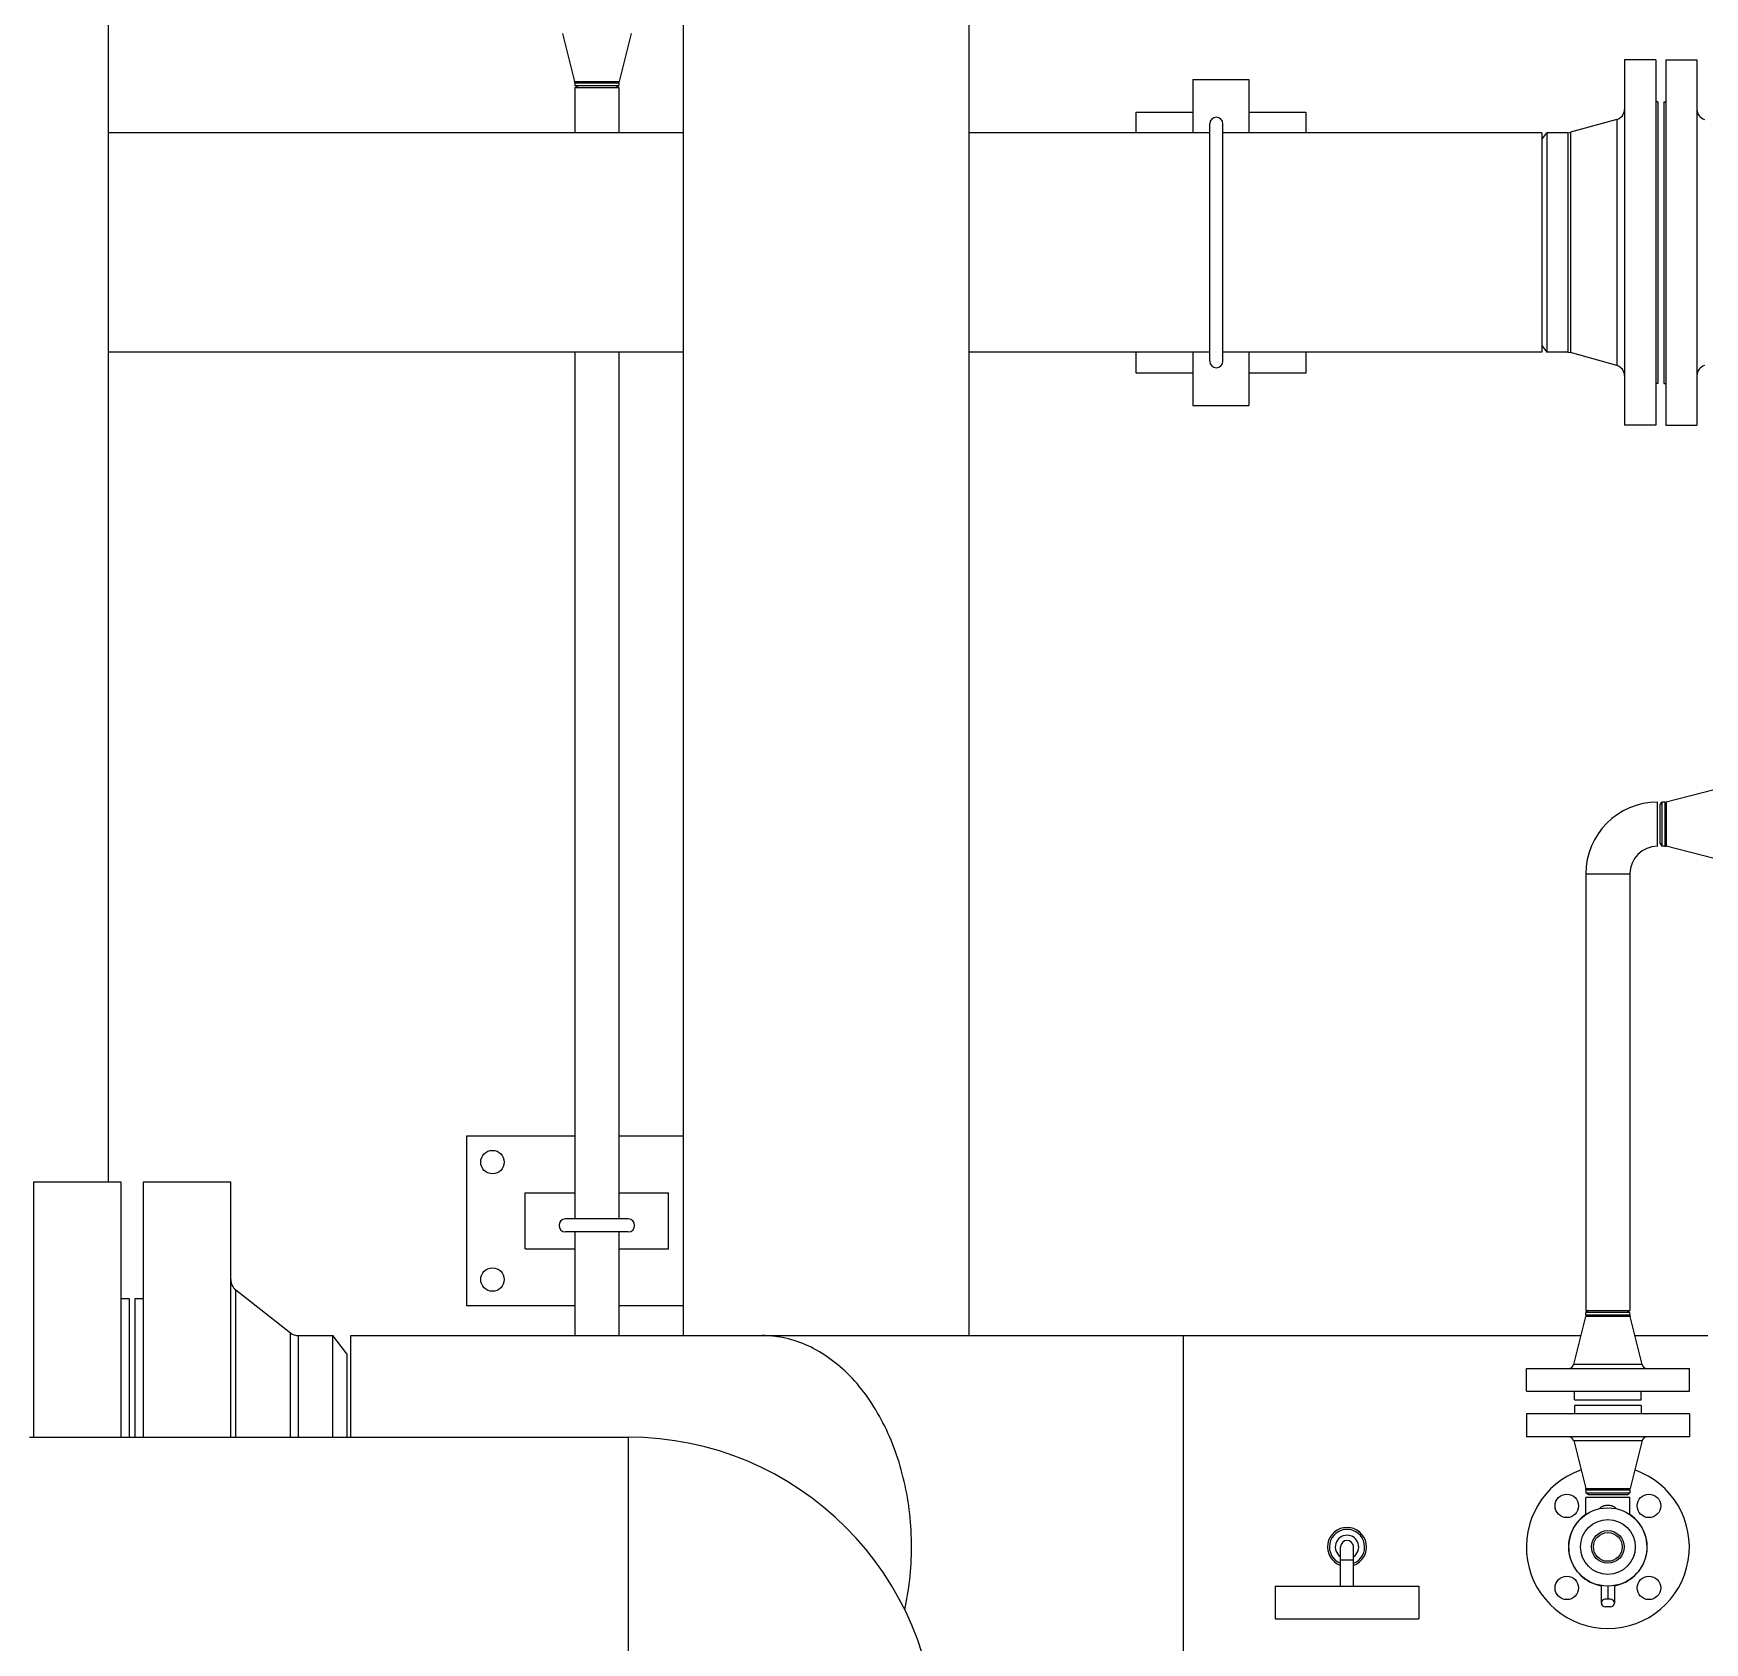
# Model space of a CAD drawing. Header units: millimetres. Extents: x 18255 to 228708, y -2217 to 146640.
# Drawn here: x 77490 to 78771, y 90635 to 91869 of the extents above; entities that cross this region are included whole.
import ezdxf

# ---------------------------------------------------------------- set-up
doc = ezdxf.new("R2010")
doc.units = ezdxf.units.MM
doc.layers.add('设备', color=8, linetype='Continuous')

msp = doc.modelspace()

# ---------------------------------------------------------------- linework, layer by layer
at = {"layer": '设备'}
for p, q in [((77547, 90988.3), (77547, 92045.8)), ((77987.9, 90870.3), (77987.9, 92045.8)), ((78207, 90870.3), (78207, 92045.8)), ((77895.3, 91868.5), (77904.5, 91831.7)), ((77947.7, 91868.5), (77938.5, 91831.7)), ((78709.5, 91848.2), (78709.5, 91568.2)), ((78733.4, 91848.2), (78709.5, 91848.2)), ((78733.4, 91848.2), (78733.4, 91568.2)), ((78741.1, 91848.2), (78741.1, 91568.2)), ((78741.1, 91848.2), (78765, 91848.2)), ((78765, 91848.2), (78765, 91568.2)), ((77904.7, 91830.7), (77904.5, 91831.7)), ((77904.5, 91831.7), (77938.5, 91831.7)), ((77904.7, 91830.7), (77904.7, 91828.6)), ((77904.7, 91830.7), (77938.4, 91830.7)), ((77906.7, 91827), (77904.7, 91828.6)), ((77904.7, 91828.6), (77938.4, 91828.6)), ((77904.7, 91827), (77904.7, 91792.4)), ((77904.7, 91827), (77938.4, 91827)), ((77936.4, 91827), (77938.4, 91828.6)), ((77938.4, 91830.7), (77938.5, 91831.7)), ((77938.4, 91830.7), (77938.4, 91828.6)), ((77938.4, 91827), (77938.4, 91792.4)), ((78378.5, 91833.2), (78378.5, 91792.4)), ((78378.5, 91833.2), (78421.5, 91833.2)), ((78421.5, 91833.2), (78421.5, 91792.4)), ((78735, 91816.2), (78733.4, 91816.2)), ((78735, 91816.2), (78735, 91600.2)), ((78739.5, 91816.2), (78739.5, 91600.2)), ((78739.5, 91816.2), (78741.1, 91816.2)), ((78335, 91792.4), (78335, 91808.2)), ((78335, 91808.2), (78378.5, 91808.2)), ((78391.5, 91617.2), (78391.5, 91799.2)), ((78401.5, 91617.2), (78401.5, 91799.2)), ((78421.5, 91808.2), (78465, 91808.2)), ((78465, 91808.2), (78465, 91792.4)), ((78703.7, 91802.6), (78668.1, 91792.7)), ((78703.7, 91802.6), (78703.7, 91613.9)), ((77987.9, 91792.4), (77547, 91792.4)), ((78391.5, 91792.4), (78207, 91792.4)), ((78646, 91792.4), (78401.5, 91792.4)), ((78646, 91792.4), (78646, 91624.1)), ((78646, 91787.2), (78650, 91792.4)), ((78650, 91792.4), (78650, 91624.1)), ((78665.9, 91792.4), (78650, 91792.4)), ((78665.9, 91792.4), (78668.1, 91792.7)), ((78665.9, 91792.4), (78665.9, 91624.1)), ((78668.1, 91792.7), (78668.1, 91623.8)), ((77987.9, 91624.1), (77547, 91624.1)), ((77904.7, 91624.1), (77904.7, 90959.8)), ((77938.4, 91624.1), (77938.4, 90959.8)), ((78391.5, 91624.1), (78207, 91624.1)), ((78335, 91608.2), (78335, 91624.1)), ((78378.5, 91624.1), (78378.5, 91583.2)), ((78646, 91624.1), (78401.5, 91624.1)), ((78421.5, 91624.1), (78421.5, 91583.2)), ((78465, 91624.1), (78465, 91608.2)), ((78646, 91629.2), (78650, 91624.1)), ((78665.9, 91624.1), (78650, 91624.1)), ((78665.9, 91624.1), (78668.1, 91623.8)), ((78703.7, 91613.9), (78668.1, 91623.8)), ((78378.5, 91608.2), (78335, 91608.2)), ((78465, 91608.2), (78421.5, 91608.2)), ((78735, 91600.2), (78733.4, 91600.2)), ((78739.5, 91600.2), (78741.1, 91600.2)), ((78378.5, 91583.2), (78421.5, 91583.2)), ((78733.4, 91568.2), (78709.5, 91568.2)), ((78741.1, 91568.2), (78765, 91568.2)), ((78778.2, 91288.6), (78741.4, 91279.3)), ((78734.7, 91245.5), (78734.7, 91279.2)), ((78736.7, 91277.2), (78738.2, 91279.2)), ((78736.7, 91247.5), (78736.7, 91277.2)), ((78738.2, 91279.2), (78738.2, 91245.5)), ((78740.4, 91279.2), (78738.2, 91279.2)), ((78740.4, 91279.2), (78741.4, 91279.3)), ((78740.4, 91279.2), (78740.4, 91245.5)), ((78741.4, 91279.3), (78741.4, 91245.4)), ((78736.7, 91247.5), (78738.2, 91245.5)), ((78740.4, 91245.5), (78738.2, 91245.5)), ((78740.4, 91245.5), (78741.4, 91245.4)), ((78778.2, 91236.1), (78741.4, 91245.4)), ((78679.9, 91224.3), (78679.9, 90889.6)), ((78679.9, 91224.3), (78713.6, 91224.3)), ((78713.6, 91224.3), (78713.6, 90889.6)), ((77821.5, 91023.3), (77821.5, 90893.3)), ((77904.7, 91023.3), (77821.5, 91023.3)), ((77987.9, 91023.3), (77938.4, 91023.3)), ((77489.5, 90988.3), (77489.5, 90792.5)), ((77489.5, 90988.3), (77556.5, 90988.3)), ((77556.5, 90988.3), (77556.5, 90792.5)), ((77573.8, 90792.5), (77573.8, 90988.3)), ((77573.8, 90988.3), (77640.8, 90988.3)), ((77640.8, 90792.5), (77640.8, 90988.3)), ((77866.5, 90936.8), (77866.5, 90979.8)), ((77866.5, 90979.8), (77904.7, 90979.8)), ((77938.4, 90979.8), (77976.5, 90979.8)), ((77976.5, 90936.8), (77976.5, 90979.8)), ((77945.5, 90959.8), (77897.5, 90959.8)), ((77945.5, 90949.8), (77897.5, 90949.8)), ((77904.7, 90949.8), (77904.7, 90870.3)), ((77938.4, 90949.8), (77938.4, 90870.3)), ((77866.5, 90936.8), (77904.7, 90936.8)), ((77938.4, 90936.8), (77976.5, 90936.8)), ((77644.6, 90905.3), (77686.6, 90872.4)), ((77644.6, 90792.5), (77644.6, 90905.3)), ((77556.5, 90898.8), (77562.9, 90898.8)), ((77562.9, 90898.8), (77562.9, 90792.5)), ((77567.4, 90792.5), (77567.4, 90898.8)), ((77567.4, 90898.8), (77573.8, 90898.8)), ((77821.5, 90893.3), (77904.7, 90893.3)), ((77938.4, 90893.3), (77987.9, 90893.3)), ((78679.9, 90889.6), (78713.6, 90889.6)), ((78681.9, 90889.6), (78679.9, 90888.1)), ((78679.9, 90885.9), (78679.9, 90888.1)), ((78713.6, 90888.1), (78679.9, 90888.1)), ((78711.6, 90889.6), (78713.6, 90888.1)), ((78713.6, 90885.9), (78713.6, 90888.1)), ((78670.5, 90848.2), (78679.7, 90885)), ((78679.9, 90885.9), (78679.7, 90885)), ((78713.7, 90885), (78679.7, 90885)), ((78713.6, 90885.9), (78679.9, 90885.9)), ((78713.6, 90885.9), (78713.7, 90885)), ((78722.9, 90848.2), (78713.7, 90885)), ((77686.6, 90792.5), (77686.6, 90872.4)), ((77692.8, 90792.5), (77692.8, 90870.3)), ((77692.8, 90870.3), (77719.1, 90870.3)), ((77729.8, 90856.3), (77719.1, 90870.3)), ((77719.1, 90792.5), (77719.1, 90870.3)), ((77732.8, 90792.5), (77732.8, 90870.3)), ((77732.8, 90870.3), (78676, 90870.3)), ((78371.4, 90546.4), (78371.4, 90870.3)), ((78717.4, 90870.3), (78773.3, 90870.3)), ((77729.8, 90856.3), (77729.8, 90792.5)), ((78722.9, 90848.2), (78670.5, 90848.2)), ((78634.2, 90827.6), (78634.2, 90845.1)), ((78634.2, 90845.1), (78759.2, 90845.1)), ((78759.2, 90827.6), (78759.2, 90845.1)), ((78634.2, 90827.6), (78759.2, 90827.6)), ((78671.2, 90821.2), (78671.2, 90827.6)), ((78722.2, 90821.2), (78722.2, 90827.6)), ((78634.2, 90810.3), (78634.2, 90792.8)), ((78759.2, 90810.3), (78634.2, 90810.3)), ((78671.2, 90821.2), (78722.2, 90821.2)), ((78671.2, 90816.7), (78671.2, 90810.3)), ((78722.2, 90816.7), (78671.2, 90816.7)), ((78722.2, 90816.7), (78722.2, 90810.3)), ((78759.2, 90810.3), (78759.2, 90792.8)), ((77486.4, 90792.5), (77945.4, 90792.5)), ((77945.4, 90792.5), (77945.4, 90624.2)), ((78759.2, 90792.8), (78634.2, 90792.8)), ((78670.5, 90789.8), (78679.7, 90753)), ((78670.5, 90789.8), (78722.9, 90789.8)), ((78722.9, 90789.8), (78713.7, 90753)), ((78679.9, 90752), (78679.7, 90753)), ((78679.7, 90753), (78713.7, 90753)), ((78679.9, 90752), (78679.9, 90749.9)), ((78679.9, 90752), (78713.6, 90752)), ((78681.9, 90748.3), (78679.9, 90749.9)), ((78679.9, 90749.9), (78713.6, 90749.9)), ((78679.9, 90733.1), (78679.9, 90746.3)), ((78713.6, 90746.3), (78679.9, 90746.3)), ((78711.6, 90748.3), (78681.9, 90748.3)), ((78711.6, 90748.3), (78713.6, 90749.9)), ((78713.6, 90752), (78713.7, 90753)), ((78713.6, 90752), (78713.6, 90749.9)), ((78713.6, 90733.1), (78713.6, 90746.3)), ((78491.7, 90678.3), (78491.7, 90708.3)), ((78501.7, 90678.3), (78501.7, 90708.3)), ((78501.7, 90698.3), (78491.7, 90698.3)), ((78441.7, 90678.3), (78441.7, 90653.3)), ((78441.7, 90678.3), (78551.7, 90678.3)), ((78551.7, 90678.3), (78551.7, 90653.3)), ((78691.7, 90665.3), (78691.7, 90678.8)), ((78696.7, 90678.3), (78696.7, 90668.3)), ((78701.7, 90678.8), (78701.7, 90665.3)), ((78698.7, 90668.3), (78694.7, 90668.3)), ((78698.7, 90662.3), (78694.7, 90662.3)), ((78441.7, 90653.3), (78551.7, 90653.3))]:
    msp.add_line(p, q, dxfattribs=at)
for centre, radius in [((77841.5, 91003.3), 9), ((77841.5, 90913.3), 9), ((78665.2, 90739.8), 9), ((78728.2, 90739.8), 9), ((78696.7, 90708.3), 30), ((78696.7, 90708.3), 21), ((78696.7, 90708.3), 12.5), ((78696.7, 90708.3), 11), ((78665.2, 90676.9), 9), ((78728.2, 90676.9), 9)]:
    msp.add_circle(centre, radius, dxfattribs=at)
for centre, radius, start, end in [((78701.5, 91810.3), 8, 285.5797, 0), ((78773, 91810.3), 8, 180, 254.4203), ((78396.5, 91799.2), 5, 0, 180), ((78396.5, 91617.2), 5, 180, 0), ((78701.5, 91606.2), 8, 0, 74.4203), ((78773, 91606.2), 8, 105.5797, 180), ((78734.7, 91224.3), 54.9, 90, 180), ((78734.7, 91224.3), 21.1, 90, 180), ((77897.5, 90954.8), 5, 90, 270), ((77945.5, 90954.8), 5, 270, 90), ((77650.8, 90913.2), 10, 180, 231.8845), ((77692.8, 90880.3), 10, 231.8845, 270), ((78048.2, 90789.2), 81.1, 84.5711, 89.9894), ((78666.6, 90849.1), 4, 270, 345.8634), ((78726.8, 90849.1), 4, 194.1366, 270), ((77945.4, 90556.3), 236.2, 0, 90), ((78666.6, 90788.8), 4, 14.1366, 90), ((78726.8, 90788.8), 4, 90, 165.8634), ((78696.7, 90708.3), 62.5, 109.2334, 70.7666), ((78696.7, 90708.3), 30.1, 124.1152, 260.4075), ((78696.7, 90708.3), 30.1, 279.5931, 55.8812), ((78496.7, 90708.3), 15, 289.5186, 250.4814), ((78496.7, 90708.3), 13.5, 291.8599, 248.1401), ((78496.7, 90708.3), 9, 303.8355, 236.1645), ((78496.7, 90708.3), 5, 0, 180), ((78694.7, 90665.3), 3, 90, 270), ((78698.7, 90665.3), 3, 270, 90)]:
    msp.add_arc(centre, radius, start, end, dxfattribs=at)
for points, start_tangent, end_tangent in [([(78162.8, 90708.3), (78161.4, 90733.7), (78157.2, 90758.4), (78150.3, 90781.9), (78140.9, 90803.5), (78129.2, 90822.9), (78115.6, 90839.4), (78100.2, 90852.6), (78083.6, 90862.4), (78066.2, 90868.3), (78055.9, 90869.9)], (0, 1), (-0.99553, 0.094443)), ([(78696.7, 90740.2), (78695.2, 90740.1), (78693.7, 90739.7), (78692.1, 90739), (78690.8, 90738.2), (78690, 90737.5)], (-1, -0.000064), (-0.77265, -0.634832)), ([(78703.4, 90737.5), (78702.6, 90738.2), (78701.3, 90739), (78699.8, 90739.7), (78698.2, 90740.1), (78696.7, 90740.2)], (-0.77254, 0.634966), (-1, 0.00007)), ([(78157.6, 90660.1), (78161.4, 90683), (78162.8, 90708.3)], (0.215676, 0.976465), (0, 1))]:
    msp.add_spline(points, degree=3, dxfattribs=dict(at, start_tangent=start_tangent, end_tangent=end_tangent))

doc.saveas('drawing.dxf')
